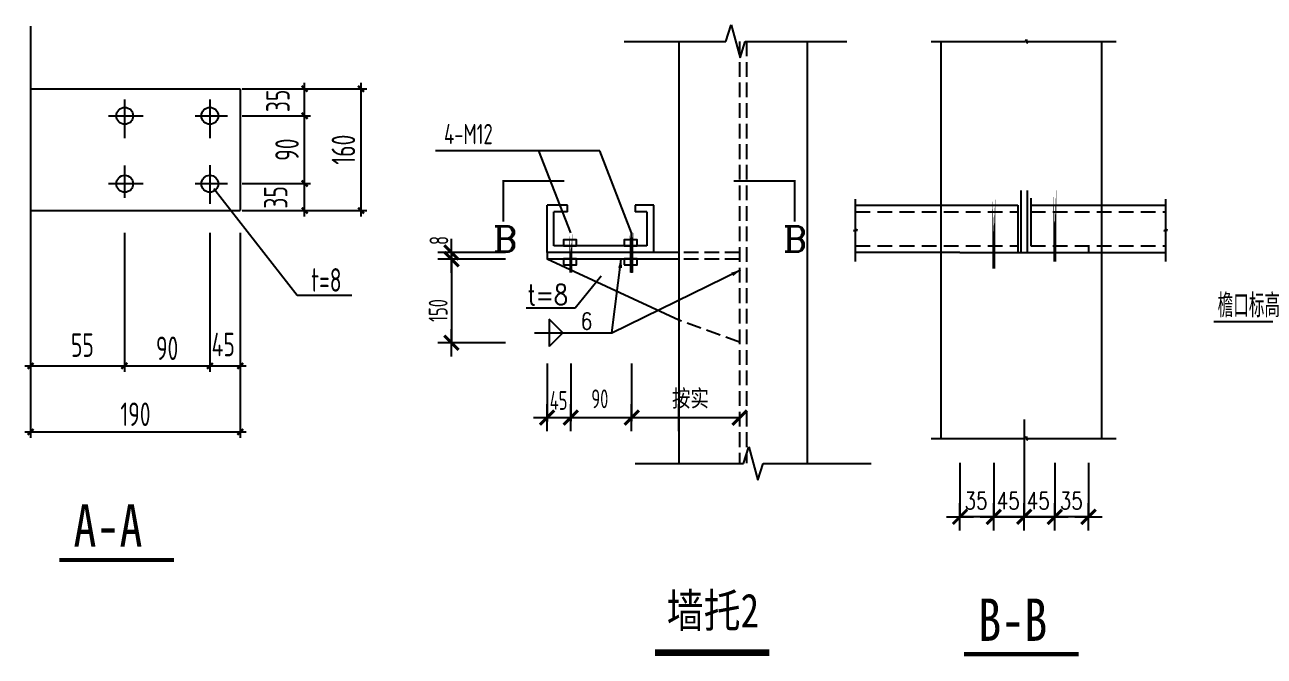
# Model space of a CAD drawing. Extents: x 2303022 to 2899168, y 17226141 to 18257813.
# Drawn here: x 2715492 to 2736597, y 17279008 to 17289750 of the extents above; entities that cross this region are included whole.
import ezdxf
from ezdxf.enums import TextEntityAlignment as Align

# ---------------------------------------------------------------- set-up
doc = ezdxf.new("R2010")
doc.units = 0
doc.header["$LTSCALE"] = 1000
doc.header["$MEASUREMENT"] = 0
doc.linetypes.add('DASH', pattern=[0.35, 0.25, -0.1])
doc.linetypes.add('HIDDEN', pattern=[0.375, 0.25, -0.125])
doc.layers.get('Defpoints').update_dxf_attribs({"color": 250})
for name, color, linetype in [('03', 3, 'Continuous'), ('1', 7, 'Continuous'), ('AXIS', 171, 'Continuous'), ('COLUMN', 2, 'Continuous'), ('C型钢', 6, 'Continuous'), ('OTHER', 7, 'Continuous'), ('PUB_DIM', 161, 'Continuous'), ('PUB_TEXT', 7, 'Continuous')]:
    doc.layers.add(name, color=color, linetype=linetype)
doc.layers.add('10', color=7, linetype='Continuous', lineweight=35)
doc.styles.add('-宋体', font='', dxfattribs={"width": 0.8})
doc.styles.add('_TSSDENG', font='TSSDENG', dxfattribs={"width": 0.666667})
doc.styles.add('COMP', font='COMPLEX.shx', dxfattribs={"bigfont": 'hztxt'})
doc.styles.add('hztxt', font='Pkpmeng', dxfattribs={"width": 0.7, "bigfont": 'hztxt'})
doc.styles.add('HZTXT1', font='romans__.ttf', dxfattribs={"width": 0.75, "bigfont": 'HZTXT.SHX'})
doc.styles.add('TSSD_Dimension', font='Tssdeng.shx', dxfattribs={"width": 0.7, "bigfont": 'hztxt.shx'})
doc.styles.add('TSSD_REIN', font='tssdeng.shx', dxfattribs={"width": 0.7, "bigfont": 'tssdchn.shx'})
doc.styles.get('-宋体').set_extended_font_data('SimSun')
doc.dimstyles.new('TSSD_20_100', dxfattribs={"dimtxt": 350, "dimasz": 100, "dimexe": 100, "dimexo": 250, "dimgap": 100, "dimtad": 1, "dimdec": 0, "dimlfac": 0.2, "dimzin": 0, "dimdsep": 46, "dimtxsty": 'TSSD_Dimension', "dimblk": 'ARCHTICK', "dimblk1": 'ARCHTICK', "dimblk2": 'ARCHTICK', "dimcen": 0, "dimdle": 100, "dimclrt": 7, "dimadec": 0, "dimazin": 0, "dimtfac": 1, "dimtdec": 0, "dimtix": 1, "dimtmove": 2, "dimatfit": 3, "dimfxl": 0, "dimtolj": 1, "dimtzin": 0, "dimarcsym": 0})

# ---------------------------------------------------------------- blocks, each defined once
blk = doc.blocks.new('X1')
at = {"layer": 'COLUMN', "ltscale": 10}
for p, q in [((0, -200), (0, 200)), ((-200, 0), (200, 0))]:
    blk.add_line(p, q, dxfattribs=at)
at = {"layer": 'COLUMN', "ltscale": 10, "const_width": 45}
blk.add_lwpolyline([(-106, -106), (106, 106)], dxfattribs=at)
blk = doc.blocks.new('_ArchTick')
at = {"color": 0, "linetype": 'ByBlock', "const_width": 0.4}
blk.add_lwpolyline([(-0.5, -0.5), (0.5, 0.5)], dxfattribs=at)
blk = doc.blocks.new('*D872')
at = {"layer": 'Defpoints', "color": 0}
for p in [(2715592, 17285597), (2719161, 17285597), (2719161, 17282825)]:
    blk.add_point(p, dxfattribs=at)
at = {"layer": 'PUB_DIM', "color": 0, "lineweight": -2}
for p, q in [((2715592, 17285347), (2715592, 17282725)), ((2719161, 17285347), (2719161, 17282725)), ((2715492, 17282825), (2719261, 17282825))]:
    blk.add_line(p, q, dxfattribs=at)
at = {"layer": 'PUB_DIM', "color": 0, "lineweight": -2, "xscale": 100, "yscale": 100, "zscale": 100, "rotation": 180}
blk.add_blockref('_ArchTick', (2715592, 17282825), dxfattribs=at)
at = {"layer": 'PUB_DIM', "color": 0, "lineweight": -2, "xscale": 100, "yscale": 100, "zscale": 100}
blk.add_blockref('_ArchTick', (2719161, 17282825), dxfattribs=at)
at = {"layer": 'PUB_DIM', "color": 7, "insert": (2717377, 17283125), "char_height": 400, "attachment_point": 5, "style": 'TSSD_Dimension'}
blk.add_mtext('\\A1;190', dxfattribs=at)
blk = doc.blocks.new('*D873')
at = {"layer": 'Defpoints', "color": 0}
for p in [(2718643, 17286459), (2719161, 17286459), (2719161, 17283947)]:
    blk.add_point(p, dxfattribs=at)
at = {"layer": 'PUB_DIM', "color": 0, "lineweight": -2}
for p, q in [((2718643, 17286209), (2718643, 17283847)), ((2719161, 17286209), (2719161, 17283847)), ((2718543, 17283947), (2719261, 17283947))]:
    blk.add_line(p, q, dxfattribs=at)
at = {"layer": 'PUB_DIM', "color": 0, "lineweight": -2, "xscale": 100, "yscale": 100, "zscale": 100, "rotation": 180}
blk.add_blockref('_ArchTick', (2718643, 17283947), dxfattribs=at)
at = {"layer": 'PUB_DIM', "color": 0, "lineweight": -2, "xscale": 100, "yscale": 100, "zscale": 100}
blk.add_blockref('_ArchTick', (2719161, 17283947), dxfattribs=at)
at = {"layer": 'PUB_DIM', "color": 7, "insert": (2718871, 17284311), "char_height": 400, "attachment_point": 5, "style": 'TSSD_Dimension'}
blk.add_mtext('\\A1;45', dxfattribs=at)
blk = doc.blocks.new('*D874')
at = {"layer": 'Defpoints', "color": 0}
for p in [(2717188, 17286459), (2718643, 17286459), (2718643, 17283947)]:
    blk.add_point(p, dxfattribs=at)
at = {"layer": 'PUB_DIM', "color": 0, "lineweight": -2}
for p, q in [((2717188, 17286209), (2717188, 17283847)), ((2718643, 17286209), (2718643, 17283847)), ((2717088, 17283947), (2718743, 17283947))]:
    blk.add_line(p, q, dxfattribs=at)
at = {"layer": 'PUB_DIM', "color": 0, "lineweight": -2, "xscale": 100, "yscale": 100, "zscale": 100, "rotation": 180}
blk.add_blockref('_ArchTick', (2717188, 17283947), dxfattribs=at)
at = {"layer": 'PUB_DIM', "color": 0, "lineweight": -2, "xscale": 100, "yscale": 100, "zscale": 100}
blk.add_blockref('_ArchTick', (2718643, 17283947), dxfattribs=at)
at = {"layer": 'PUB_DIM', "color": 7, "insert": (2717916, 17284247), "char_height": 400, "attachment_point": 5, "style": 'TSSD_Dimension'}
blk.add_mtext('\\A1;90', dxfattribs=at)
blk = doc.blocks.new('*D875')
at = {"layer": 'Defpoints', "color": 0}
for p in [(2715592, 17286459), (2717188, 17286459), (2717188, 17283947)]:
    blk.add_point(p, dxfattribs=at)
at = {"layer": 'PUB_DIM', "color": 0, "lineweight": -2}
for p, q in [((2715592, 17286209), (2715592, 17283847)), ((2717188, 17286209), (2717188, 17283847)), ((2715492, 17283947), (2717288, 17283947))]:
    blk.add_line(p, q, dxfattribs=at)
at = {"layer": 'PUB_DIM', "color": 0, "lineweight": -2, "xscale": 100, "yscale": 100, "zscale": 100, "rotation": 180}
blk.add_blockref('_ArchTick', (2715592, 17283947), dxfattribs=at)
at = {"layer": 'PUB_DIM', "color": 0, "lineweight": -2, "xscale": 100, "yscale": 100, "zscale": 100}
blk.add_blockref('_ArchTick', (2717188, 17283947), dxfattribs=at)
at = {"layer": 'PUB_DIM', "color": 7, "insert": (2716473, 17284301), "char_height": 400, "attachment_point": 5, "style": 'TSSD_Dimension'}
blk.add_mtext('\\A1;55', dxfattribs=at)
blk = doc.blocks.new('*D878')
at = {"layer": 'Defpoints', "color": 0}
for p in [(2718941, 17287050), (2720258, 17287050), (2718941, 17286589)]:
    blk.add_point(p, dxfattribs=at)
at = {"layer": 'PUB_DIM', "color": 0, "lineweight": -2}
for p, q in [((2720258, 17286489), (2720258, 17287150)), ((2719191, 17287050), (2720358, 17287050)), ((2719191, 17286589), (2720358, 17286589))]:
    blk.add_line(p, q, dxfattribs=at)
at = {"layer": 'PUB_DIM', "color": 0, "lineweight": -2, "xscale": 100, "yscale": 100, "zscale": 100}
for p, rotation in [((2720258, 17287050), 90), ((2720258, 17286589), 270)]:
    blk.add_blockref('_ArchTick', p, dxfattribs=dict(at, rotation=rotation))
at = {"layer": 'PUB_DIM', "color": 7, "insert": (2719765, 17286814), "char_height": 400, "attachment_point": 5, "rotation": 90, "style": 'TSSD_Dimension'}
blk.add_mtext('\\A1;35', dxfattribs=at)
blk = doc.blocks.new('*D879')
at = {"layer": 'Defpoints', "color": 0}
for p in [(2719604, 17288662), (2721218, 17288662), (2719604, 17286589)]:
    blk.add_point(p, dxfattribs=at)
at = {"layer": 'PUB_DIM', "color": 0, "lineweight": -2}
for p, q in [((2721218, 17286489), (2721218, 17288762)), ((2719854, 17288662), (2721318, 17288662)), ((2719854, 17286589), (2721318, 17286589))]:
    blk.add_line(p, q, dxfattribs=at)
at = {"layer": 'PUB_DIM', "color": 0, "lineweight": -2, "xscale": 100, "yscale": 100, "zscale": 100}
for p, rotation in [((2721218, 17288662), 90), ((2721218, 17286589), 270)]:
    blk.add_blockref('_ArchTick', p, dxfattribs=dict(at, rotation=rotation))
at = {"layer": 'PUB_DIM', "color": 7, "insert": (2720918, 17287626), "char_height": 400, "attachment_point": 5, "rotation": 90, "style": 'TSSD_Dimension'}
blk.add_mtext('\\A1;160', dxfattribs=at)
blk = doc.blocks.new('*D880')
at = {"layer": 'Defpoints', "color": 0}
for p in [(2718941, 17288662), (2720258, 17288662), (2718941, 17288202)]:
    blk.add_point(p, dxfattribs=at)
at = {"layer": 'PUB_DIM', "color": 0, "lineweight": -2}
for p, q in [((2720258, 17288102), (2720258, 17288762)), ((2719191, 17288662), (2720358, 17288662)), ((2719191, 17288202), (2720358, 17288202))]:
    blk.add_line(p, q, dxfattribs=at)
at = {"layer": 'PUB_DIM', "color": 0, "lineweight": -2, "xscale": 100, "yscale": 100, "zscale": 100}
for p, rotation in [((2720258, 17288662), 90), ((2720258, 17288202), 270)]:
    blk.add_blockref('_ArchTick', p, dxfattribs=dict(at, rotation=rotation))
at = {"layer": 'PUB_DIM', "color": 7, "insert": (2719803, 17288456), "char_height": 400, "attachment_point": 5, "rotation": 90, "style": 'TSSD_Dimension'}
blk.add_mtext('\\A1;35', dxfattribs=at)
blk = doc.blocks.new('*D881')
at = {"layer": 'Defpoints', "color": 0}
for p in [(2718941, 17288202), (2720258, 17288202), (2718941, 17287050)]:
    blk.add_point(p, dxfattribs=at)
at = {"layer": 'PUB_DIM', "color": 0, "lineweight": -2}
for p, q in [((2719191, 17288202), (2720358, 17288202)), ((2720258, 17286950), (2720258, 17288302)), ((2719191, 17287050), (2720358, 17287050))]:
    blk.add_line(p, q, dxfattribs=at)
at = {"layer": 'PUB_DIM', "color": 0, "lineweight": -2, "xscale": 100, "yscale": 100, "zscale": 100}
for p, rotation in [((2720258, 17288202), 90), ((2720258, 17287050), 270)]:
    blk.add_blockref('_ArchTick', p, dxfattribs=dict(at, rotation=rotation))
at = {"layer": 'PUB_DIM', "color": 7, "insert": (2719958, 17287626), "char_height": 400, "attachment_point": 5, "rotation": 90, "style": 'TSSD_Dimension'}
blk.add_mtext('\\A1;90', dxfattribs=at)

msp = doc.modelspace()

# ---------------------------------------------------------------- linework, layer by layer
at = {"color": 0, "linetype": 'ByBlock'}
for p, q in [((2715592.4, 17289725.5), (2715592.4, 17284914.4)), ((2715592.4, 17288662.5), (2719161.5, 17288662.5)), ((2719161.5, 17288662.5), (2719161.5, 17286588.9)), ((2717188.4, 17288481), (2717188.4, 17287822.1)), ((2718643.1, 17288481), (2718643.1, 17287822.1)), ((2716920.2, 17288201.7), (2717507.1, 17288201.7)), ((2718393.3, 17288201.7), (2718946.8, 17288201.7)), ((2717188.4, 17287355.3), (2717188.4, 17286808.5)), ((2718643.1, 17287363.8), (2718643.1, 17286704.9)), ((2716920.2, 17287049.7), (2717507.1, 17287049.7)), ((2718393.3, 17287049.7), (2718946.8, 17287049.7)), ((2715592.4, 17286588.9), (2719161.5, 17286588.9))]:
    msp.add_line(p, q, dxfattribs=at)
for p, q in [((2726627.1, 17289467.2), (2726627.1, 17285877.2)), ((2728817.2, 17289467.2), (2728817.2, 17282292.8)), ((2730923.6, 17289467.2), (2732534.9, 17289467.2)), ((2731092.5, 17289467.2), (2731092.5, 17282713)), ((2732534.9, 17289467.2), (2732549.2, 17289502.1)), ((2732549.2, 17289502.1), (2732556.2, 17289435.6)), ((2732556.2, 17289435.6), (2732569.5, 17289467.2)), ((2732569.5, 17289467.2), (2734075.3, 17289467.2)), ((2733828, 17289467.2), (2733828, 17282713)), ((2725284.2, 17287609), (2722484.5, 17287609)), ((2724789.1, 17286210.2), (2724247.3, 17287609)), ((2725826, 17286210.2), (2725284.2, 17287609)), ((2724731.5, 17286683.7), (2724385.8, 17286683.7)), ((2724385.8, 17285877.2), (2724385.8, 17286683.7)), ((2724731.5, 17286568.4), (2724731.5, 17286683.7)), ((2726203.7, 17286683.7), (2725883.6, 17286683.7)), ((2725883.6, 17286683.7), (2725883.6, 17286568.4)), ((2729639.4, 17286270.6), (2729639.4, 17286783)), ((2729639.4, 17286683.7), (2732401.3, 17286683.7)), ((2732620.2, 17286683.7), (2734920.6, 17286683.7)), ((2734920.6, 17286270.6), (2734920.6, 17286783)), ((2724501, 17285992.4), (2724501, 17286568.4)), ((2724731.5, 17286568.4), (2724501, 17286568.4)), ((2726081.6, 17286568.4), (2725883.6, 17286568.4)), ((2726081.6, 17286568.4), (2726081.6, 17285992.4)), ((2729604.4, 17286250.3), (2729671, 17286257.3)), ((2729639.4, 17286236), (2729604.4, 17286250.3)), ((2729671, 17286257.3), (2729639.4, 17286270.6)), ((2729639.4, 17285720.7), (2729639.4, 17286236)), ((2734885.6, 17286250.3), (2734952.1, 17286257.3)), ((2734920.6, 17286236), (2734885.6, 17286250.3)), ((2734952.1, 17286257.3), (2734920.6, 17286270.6)), ((2734920.6, 17285720.7), (2734920.6, 17286236)), ((2726627.1, 17285877.2), (2724385.8, 17285877.2)), ((2726203.7, 17285877.2), (2724385.8, 17285877.2)), ((2724385.8, 17285877.2), (2724385.8, 17285761.9)), ((2726081.6, 17285992.4), (2724501, 17285992.4)), ((2726627.1, 17285877.2), (2726627.1, 17285761.9)), ((2731416.2, 17285877.2), (2729639.4, 17285877.2)), ((2731416.2, 17285877.2), (2734920.6, 17285877.2)), ((2731416.2, 17285877.2), (2733605.2, 17285877.2)), ((2733605.2, 17285992.4), (2733605.2, 17285877.2)), ((2726627.1, 17285761.9), (2724385.8, 17285761.9)), ((2726627.1, 17285761.9), (2726627.1, 17284725)), ((2724423.1, 17284739.5), (2724423.1, 17284278.7)), ((2724653.6, 17284509.1), (2724423.1, 17284739.5)), ((2726627.1, 17284725), (2726627.1, 17282292.8)), ((2724173.7, 17284509.1), (2725490.5, 17284509.1)), ((2724653.6, 17284509.1), (2724423.1, 17284278.7)), ((2724385.8, 17283988.9), (2724385.8, 17282999.4)), ((2724789.1, 17283988.9), (2724789.1, 17283007)), ((2725826, 17283988.9), (2725826, 17283007)), ((2724324.6, 17283067.2), (2727664.5, 17283067.2)), ((2730923.6, 17282713), (2732534.9, 17282713)), ((2732534.9, 17282713), (2732549.2, 17282747.9)), ((2732549.2, 17282747.9), (2732556.2, 17282681.4)), ((2732556.2, 17282681.4), (2732569.5, 17282713)), ((2732569.5, 17282713), (2734075.3, 17282713)), ((2731416.2, 17282300.5), (2731416.2, 17281378.7)), ((2731992.2, 17282300.5), (2731992.2, 17281378.7)), ((2733029.2, 17282300.5), (2733029.2, 17281378.7)), ((2733605.2, 17282300.5), (2733605.2, 17281378.7)), ((2731992.2, 17281378.7), (2733029.2, 17281378.7))]:
    msp.add_line(p, q)
at = {"linetype": 'DASH'}
for p, q in [((2727664.5, 17289467.2), (2727664.5, 17282292.8)), ((2727779.7, 17289467.2), (2727779.7, 17282292.8)), ((2727664.5, 17285877.2), (2726627.1, 17285877.2)), ((2727664.5, 17285761.9), (2726627.1, 17285761.9))]:
    msp.add_line(p, q, dxfattribs=at)
at = {"color": 7, "linetype": 'Continuous'}
for p, q in [((2732401.3, 17286683.7), (2732401.3, 17285877.2)), ((2732620.2, 17286798.9), (2732620.2, 17285992.4))]:
    msp.add_line(p, q, dxfattribs=at)
at = {"linetype": 'HIDDEN'}
for p, q in [((2729639.4, 17286568.4), (2732401.3, 17286568.4)), ((2732620.2, 17286568.4), (2734920.6, 17286568.4)), ((2729639.4, 17285992.4), (2732401.3, 17285992.4)), ((2732620.2, 17285992.4), (2734920.6, 17285992.4))]:
    msp.add_line(p, q, dxfattribs=at)
at = {"color": 1}
for p, q in [((2725826, 17286210.2), (2725826, 17285531.5)), ((2732510.7, 17283036.2), (2732510.7, 17281378.7))]:
    msp.add_line(p, q, dxfattribs=at)
at = {"const_width": 34.6}
for points in [[(2723642, 17286402.7), (2723642, 17287093.9), (2724678.8, 17287093.9)], [(2728601.1, 17286402.7), (2728601.1, 17287093.9), (2727564.3, 17287093.9)]]:
    msp.add_lwpolyline(points, dxfattribs=at)
at = {"color": 1, "const_width": 51.8}
for points in [[(2731992.2, 17286835.8), (2731992.2, 17285603.7)], [(2733029.2, 17286951), (2733029.2, 17285718.9)], [(2724789.1, 17286210.2), (2724789.1, 17285531.5)], [(2725817.1, 17286210.2), (2725817.1, 17285531.5)], [(2725826, 17286210.2), (2725826, 17285531.5)]]:
    msp.add_lwpolyline(points, close=True, dxfattribs=at)
at = {"color": 0, "linetype": 'ByBlock'}
for centre in [(2717193.8, 17288201.7), (2718643.1, 17288201.7), (2717193.8, 17287046.2), (2718643.1, 17287046.2)]:
    msp.add_circle(centre, 143.7, dxfattribs=at)
at = {"layer": '03'}
for p, q in [((2732453.1, 17286929.5), (2732453.1, 17285892.5)), ((2732568.3, 17285892.5), (2732568.3, 17286929.5)), ((2726627.1, 17284725), (2724385.8, 17285761.9))]:
    msp.add_line(p, q, dxfattribs=at)
at = {"layer": '03', "linetype": 'DASH'}
msp.add_line((2727664.5, 17284350.9), (2726627.1, 17284725), dxfattribs=at)
at = {"layer": '10', "color": 7, "const_width": 115.2, "elevation": 1792.2}
msp.add_lwpolyline([(2726222.5, 17279067.9), (2728167.6, 17279067.9)], dxfattribs=at)
at = {"layer": 'AXIS', "linetype": 'ByBlock'}
for p, q in [((2718713.8, 17286964.7), (2720128.6, 17285152.8)), ((2720128.6, 17285152.8), (2721062.2, 17285152.8))]:
    msp.add_line(p, q, dxfattribs=at)
at = {"layer": 'COLUMN', "ltscale": 10}
for p, q in [((2722757.3, 17285877.2), (2722757.3, 17284339.6)), ((2723679, 17285877.2), (2722757.3, 17285877.2)), ((2723679, 17285761.9), (2722757.3, 17285761.9)), ((2725490.5, 17284509.1), (2725647.1, 17285761.9)), ((2724864.4, 17284936), (2725305.5, 17285480.6)), ((2725490.5, 17284509.1), (2727679, 17285583)), ((2724027.6, 17284936), (2724864.4, 17284936)), ((2723679, 17284339.6), (2722757.3, 17284339.6)), ((2726627.1, 17282836.7), (2726627.1, 17283297.6)), ((2726396.6, 17283067.2), (2726857.5, 17283067.2)), ((2733605.2, 17281378.7), (2731416.2, 17281378.7))]:
    msp.add_line(p, q, dxfattribs=at)
for points in [[(2725647.1, 17285761.9, 0, 69.1, 0), (2725630.1, 17285617.1, 69.1, 69.1, 0)], [(2727684.4, 17285579, 0, 69.1, 0), (2727536.9, 17285504.9, 69.1, 69.1, 0)]]:
    msp.add_lwpolyline(points, format="xyseb", dxfattribs=at)
at = {"layer": 'COLUMN', "ltscale": 10, "const_width": 51.8}
msp.add_lwpolyline([(2727542.3, 17282945), (2727786.7, 17283189.4)], dxfattribs=at)
at = {"layer": 'C型钢'}
msp.add_line((2726203.7, 17285877.2), (2726203.7, 17286683.7), dxfattribs=at)
at = {"layer": 'OTHER'}
for p, q in [((2727428.4, 17289468.6), (2727518, 17289750.3)), ((2727518, 17289750.3), (2727671.6, 17289187)), ((2725699, 17289468.6), (2727428.4, 17289468.6)), ((2727671.6, 17289187), (2727761.2, 17289468.6)), ((2727761.2, 17289468.6), (2729490.6, 17289468.6)), ((2727730.2, 17282286.7), (2727819.8, 17282568.3)), ((2727819.8, 17282568.3), (2727973.4, 17282005)), ((2725887.6, 17282286.7), (2727730.2, 17282286.7)), ((2727973.4, 17282005), (2728063, 17282286.7)), ((2728063, 17282286.7), (2729905.6, 17282286.7))]:
    msp.add_line(p, q, dxfattribs=at)
at = {"layer": 'PUB_DIM'}
msp.add_line((2737000.3, 17284694.4), (2735737.4, 17284694.4), dxfattribs=at)
for points in [[(2724663.2, 17285992.4), (2724884.8, 17285992.4), (2724884.8, 17286090.5), (2724663.2, 17286090.5)], [(2725700.6, 17285992.4), (2725922.2, 17285992.4), (2725922.2, 17286090.5), (2725700.6, 17286090.5)], [(2724663.2, 17285668.2), (2724884.8, 17285668.2), (2724884.8, 17285766.4), (2724663.2, 17285766.4)], [(2725700.6, 17285668.2), (2725922.2, 17285668.2), (2725922.2, 17285766.4), (2725700.6, 17285766.4)]]:
    msp.add_lwpolyline(points, close=True, dxfattribs=at)
at = {"layer": 'PUB_TEXT', "const_width": 72}
for points in [[(2716079, 17280645.5), (2718032.6, 17280645.5)], [(2731485.8, 17279044.3), (2733439.4, 17279044.3)]]:
    msp.add_lwpolyline(points, dxfattribs=at)

# ---------------------------------------------------------------- block references
at = {"xscale": 1.152143999934196, "yscale": 1.152143999934196, "zscale": 1.152143999934196, "rotation": 90}
for p in [(2722757.3, 17285877.2), (2722757.3, 17285761.9), (2722757.3, 17284339.6)]:
    msp.add_blockref('X1', p, dxfattribs=at)
at = {"xscale": 1.152143999934196, "yscale": 1.152143999934196, "zscale": 1.152143999934196}
for p in [(2724385.8, 17283067.2), (2724789.1, 17283067.2), (2725826, 17283067.2), (2731416.2, 17281378.7), (2731992.2, 17281378.7), (2732510.7, 17281378.7), (2733029.2, 17281378.7), (2733605.2, 17281378.7)]:
    msp.add_blockref('X1', p, dxfattribs=at)

# ---------------------------------------------------------------- texts
for s, height, style, width, p in [('4-M12', 345.64, 'hztxt', 0.7, (2722631.3, 17287719.1)), ('t=8', 345.64, 'HZTXT1', 0.8, (2724051.7, 17284986.3)), ('6', 288, 'HZTXT1', 0.8, (2724958.8, 17284563.7)), ('45', 320, '_TSSDENG', 0.666667, (2724430.8, 17283198.9)), ('90', 320, '_TSSDENG', 0.666667, (2725139.5, 17283226.9)), ('按实', 288.04, 'HZTXT1', 0.8, (2726512.6, 17283252.6)), ('35', 288.04, 'HZTXT1', 0.8, (2731492, 17281508.7)), ('45', 288.04, 'HZTXT1', 0.8, (2732041.1, 17281508.7)), ('45', 288.04, 'HZTXT1', 0.8, (2732552.9, 17281508.7)), ('35', 288.04, 'HZTXT1', 0.8, (2733114.6, 17281508.7))]:
    msp.add_text(s, height=height, dxfattribs=dict(style=style, width=width)).set_placement(p)
at = {"style": '_TSSDENG', "width": 0.666667}
for s, p in [('8', (2722703.8, 17286003.9)), ('150', (2722690.4, 17284694.8))]:
    msp.add_text(s, height=320, rotation=90, dxfattribs=at).set_placement(p)
at = {"style": 'COMP'}
for p in [(2723670.9, 17286106.1), (2728605.6, 17286106.1)]:
    msp.add_attdef('B', text='', height=432, dxfattribs=at).set_placement(p, align=Align.MIDDLE)
at = {"layer": '1', "linetype": 'Continuous', "style": 'TSSD_REIN', "width": 0.7}
msp.add_text('t=8', height=400, dxfattribs=at).set_placement((2720367.8, 17285209.7))
at = {"layer": 'PUB_DIM', "style": 'TSSD_REIN', "width": 0.7}
msp.add_text('檐口标高', height=400, dxfattribs=at).set_placement((2736335.1, 17284994.4), align=Align.MIDDLE)
at = {"layer": 'PUB_TEXT', "style": '-宋体', "width": 0.8}
for s, height, p in [('A-A', 720, (2716320.8, 17280870.5)), ('墙托2', 576, (2726423.9, 17279497.1)), ('B-B', 720, (2731727.7, 17279269.4))]:
    msp.add_text(s, height=height, dxfattribs=at).set_placement(p)

# ---------------------------------------------------------------- dimensions: what is measured, and where the dimension line sits
at = {"layer": 'PUB_DIM'}
for base, p1, p2, angle, text, picture, middle in [((2720258.4, 17288662.5), (2718940.7, 17288201.7), (2718940.7, 17288662.5), 90, '35', '*D880', (2719803.4, 17288456.3)), ((2720258.4, 17287049.7), (2718940.7, 17286588.9), (2718940.7, 17287049.7), 90, '35', '*D878', (2719765, 17286813.9)), ((2717188.4, 17283946.6), (2715592.4, 17286458.7), (2717188.4, 17286458.7), 0, '55', '*D875', (2716473.1, 17284301.1)), ((2719161.5, 17283946.6), (2718643.1, 17286458.7), (2719161.5, 17286458.7), 0, '45', '*D873', (2718871.3, 17284311.3))]:
    dim = msp.add_linear_dim(base=base, p1=p1, p2=p2, angle=angle, text=text, dimstyle='TSSD_20_100', override={"dimtxt": 400}, dxfattribs=at)
    dim.commit()
    dim.dimension.update_dxf_attribs({"geometry": picture, "text_midpoint": middle, "dimtype": 129})
for p1, p2, distance, text, picture, middle in [((2719603.7, 17286588.9), (2719603.7, 17288662.5), -1614.5, '160', '*D879', (2720918.2, 17287625.7)), ((2718940.7, 17287049.7), (2718940.7, 17288201.7), -1317.7, '90', '*D881', (2719958.4, 17287625.7)), ((2717188.4, 17286458.7), (2718643.1, 17286458.7), -2512.1, '90', '*D874', (2717915.7, 17284246.6)), ((2715592.4, 17285597.3), (2719161.5, 17285597.3), -2772.4, '190', '*D872', (2717376.9, 17283124.9))]:
    dim = msp.add_aligned_dim(p1=p1, p2=p2, distance=distance, text=text, dimstyle='TSSD_20_100', override={"dimtxt": 400}, dxfattribs=at)
    dim.commit()
    dim.dimension.update_dxf_attribs({"geometry": picture, "text_midpoint": middle})

doc.saveas('drawing.dxf')
